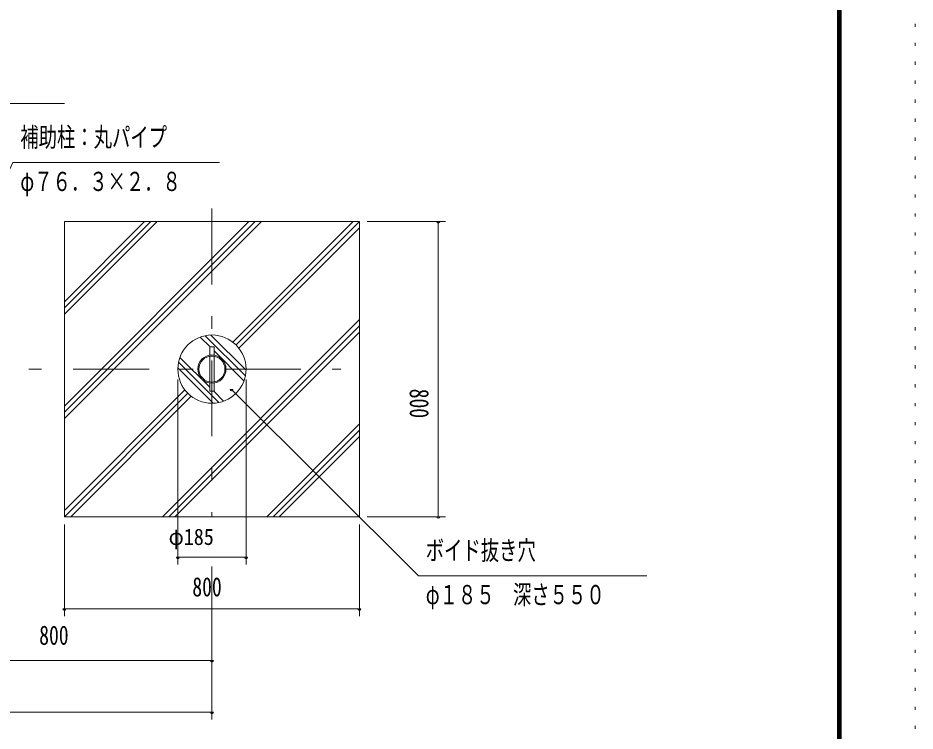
# Model space of a CAD drawing. Units: millimetres, scale not verified. Extents: x -37128 to 37128, y -29862 to 29862.
# Drawn here: x 28611 to 37128, y 4581 to 11347 of the extents above; entities that cross this region are included whole.
import ezdxf
from ezdxf.enums import TextEntityAlignment as Align

# ---------------------------------------------------------------- set-up
doc = ezdxf.new("R2010")
doc.units = ezdxf.units.MM
doc.header["$LTSCALE"] = 60
for name, pattern in [('USER2', [10, 4, -6]), ('USER3', [24, 12, -5, 2, -5]), ('USER4', [3, 0.5, -2.5])]:
    doc.linetypes.add(name, pattern=pattern)
for name, color, linetype, lineweight in [('0-6_2-0BOLD', 7, 'Continuous', 18), ('0-7_2-1HIDDEN', 3, 'USER2', 18), ('0-8_2-2CENTER', 3, 'USER3', 18), ('0-A_2-5DIM', 3, 'Continuous', 18), ('0-B_2-6HATCH', 2, 'Continuous', 18), ('0-C_F-F', 6, 'Continuous', 18), ('0-D_F-E_J_ADD', 3, 'USER4', 18)]:
    doc.layers.add(name, color=color, linetype=linetype, lineweight=lineweight)
doc.styles.add('ＭＳ ゴシック', font='')
doc.styles.get('ＭＳ ゴシック').set_extended_font_data('MS Gothic')

msp = doc.modelspace()

# ---------------------------------------------------------------- linework, layer by layer
at = {"layer": '0-6_2-0BOLD'}
for p, q in [((30431.95, 7893.29), (30431.95, 8137.15)), ((30473.96, 8137.15), (30473.96, 7893.29)), ((30473.96, 7883.36), (30473.96, 7805.22))]:
    msp.add_line(p, q, dxfattribs=at)
msp.add_lwpolyline([(29052.96, 6615.22), (29052.96, 9415.22), (31852.96, 9415.22), (31852.96, 6615.22)], close=True, dxfattribs=at)
for points in [[(30431.95, 8147.08), (30431.95, 8225.22), (30473.96, 8225.22), (30473.96, 8147.08)], [(30473.96, 7805.22), (30431.95, 7805.22), (30431.95, 7883.36)]]:
    msp.add_lwpolyline(points, dxfattribs=at)
for radius in [323.75, 133.53, 123.72]:
    msp.add_circle((30452.95, 8015.22), radius, dxfattribs=at)
at = {"layer": '0-7_2-1HIDDEN', "linetype": 'USER3'}
msp.add_line((30452.95, 9537.56), (30452.96, 6615.22), dxfattribs=at)
at = {"layer": '0-8_2-2CENTER'}
msp.add_line((21935.9, 8015.22), (31677.95, 8015.22), dxfattribs=at)
at = {"layer": '0-A_2-5DIM'}
for p, q in [((29052.95, 10535.22), (24852.95, 10535.22)), ((32671.79, 9415.22), (31927.96, 9415.22)), ((32587.78, 9415.22), (32615.78, 9415.22)), ((32601.78, 6615.22), (32601.78, 9415.22)), ((30129.2, 6160.22), (30129.2, 7915.62)), ((30776.7, 6160.22), (30776.7, 7915.62)), ((30652.74, 7822.07), (30624.74, 7822.07)), ((32671.79, 6615.22), (31927.96, 6615.22)), ((32587.78, 6615.22), (32615.78, 6615.22)), ((29052.96, 6540.22), (29052.96, 5670.22)), ((31852.96, 5670.22), (31852.96, 6540.22)), ((30143.2, 6230.22), (30115.2, 6230.22)), ((30129.2, 6230.22), (30776.7, 6230.22)), ((30790.7, 6230.22), (30762.7, 6230.22)), ((30452.95, 6142.2), (30452.95, 4690.22)), ((29066.96, 5740.22), (29038.96, 5740.22)), ((29052.96, 5740.22), (31852.96, 5740.22)), ((31866.96, 5740.22), (31838.96, 5740.22)), ((27652.95, 5250.22), (30452.95, 5250.22)), ((30466.95, 5250.22), (30438.95, 5250.22)), ((30452.95, 4760.22), (23452.95, 4760.22)), ((30466.95, 4760.22), (30438.95, 4760.22))]:
    msp.add_line(p, q, dxfattribs=at)
for points in [[(30523.95, 9975.22), (28563.96, 9975.22), (27714.85, 8127.67)], [(30638.74, 7822.07), (32412.95, 6055.22), (34582.95, 6055.22)]]:
    msp.add_lwpolyline(points, dxfattribs=at)
for centre in [(32601.78, 9415.22), (30638.74, 7822.07), (32601.78, 6615.22), (30129.2, 6230.22), (30776.7, 6230.22), (29052.96, 5740.22), (31852.96, 5740.22), (30452.95, 5250.22), (30452.95, 4760.22)]:
    msp.add_arc(centre, 14, 180, 0, dxfattribs=at)
at = {"layer": '0-B_2-6HATCH'}
for p, q in [((29052.96, 7545.79), (30922.4, 9415.22)), ((30863, 9415.22), (29052.96, 7605.18)), ((29052.96, 7664.58), (30803.6, 9415.22)), ((29052.96, 8535.73), (29932.45, 9415.22)), ((29873.04, 9415.22), (29052.96, 8595.12)), ((29052.96, 8654.57), (29813.7, 9415.22)), ((30650.24, 8271.91), (31793.55, 9415.22)), ((31852.95, 9415.22), (30681.87, 8244.15)), ((30681.87, 8244.15), (31852.95, 9415.22)), ((30709.64, 8212.51), (31852.96, 9355.83)), ((31852.96, 8484.68), (29983.5, 6615.22)), ((30042.9, 6615.22), (31852.96, 8425.28)), ((31852.96, 8365.89), (30102.3, 6615.22)), ((30342.07, 8319.39), (30436.24, 8225.22)), ((30770.19, 7950.66), (30388.39, 8332.47)), ((30441.48, 8338.77), (30776.5, 8003.76)), ((30473.96, 8187.5), (30757.12, 7904.34)), ((30431.94, 7842.94), (30148.78, 8126.1)), ((30464.42, 7691.67), (30129.4, 8026.68)), ((30135.7, 8079.79), (30517.51, 7697.97)), ((30196.26, 7817.92), (29052.96, 6674.63)), ((29052.96, 6615.22), (30224.02, 7786.29)), ((30255.66, 7758.53), (29112.35, 6615.22)), ((30563.83, 7711.05), (30469.66, 7805.22)), ((30973.46, 6615.22), (31852.96, 7494.74)), ((31852.96, 7435.36), (31032.89, 6615.22)), ((31092.26, 6615.22), (31852.96, 7375.95))]:
    msp.add_line(p, q, dxfattribs=at)
at = {"layer": '0-C_F-F', "color": 5}
for points in [[(36428.07, 1162.32), (36428.07, 29302.32), (-3751.93, 29302.32), (-3751.93, 1162.32)], [(36424.56, 1165.82), (-3748.43, 1165.82), (-3748.43, 29298.82), (36424.56, 29298.82)], [(36421.07, 1169.32), (36421.07, 29295.32), (-3744.93, 29295.32), (-3744.93, 1169.32)], [(36417.57, 1172.82), (36417.57, 29291.82), (-3741.43, 29291.82), (-3741.43, 1172.82)], [(36414.07, 1176.32), (36414.07, 29288.31), (-3737.93, 29288.31), (-3737.93, 1176.32)], [(36410.57, 1179.82), (36410.57, 29284.82), (-3734.43, 29284.82), (-3734.43, 1179.82)], [(36407.06, 1183.32), (-3730.93, 1183.32), (-3730.93, 29281.32), (36407.06, 29281.32)], [(36403.57, 1186.82), (-3727.43, 1186.82), (-3727.43, 29277.82), (36403.57, 29277.82)], [(36400.07, 1190.32), (36400.07, 29274.32), (-3723.93, 29274.32), (-3723.93, 1190.32)], [(36396.57, 1193.82), (-3720.43, 1193.82), (-3720.43, 29270.82), (36396.57, 29270.82)], [(36393.07, 1197.32), (36393.07, 29267.32), (-3716.93, 29267.32), (-3716.93, 1197.32)]]:
    msp.add_lwpolyline(points, close=True, dxfattribs=at)
at = {"layer": '0-D_F-E_J_ADD', "color": 5}
msp.add_lwpolyline([(37128.07, 462.32), (37128.07, 29862.32), (-4451.93, 29862.32), (-4451.93, 462.32)], close=True, dxfattribs=at)

# ---------------------------------------------------------------- texts
at = {"layer": '0-A_2-5DIM', "color": 7, "style": 'ＭＳ ゴシック'}
for s, height, width, p in [('補助柱：丸パイプ', 182.3, 0.7, (28633.96, 10070.09)), ('φ７６．３×２．８', 182.3, 0.7, (28633.95, 9650.09)), ('φ185', 155, 0.9, (30041.7, 6300.22)), ('ボイド抜き穴', 182.3, 0.7, (32482.95, 6150.09)), ('800', 182.3, 0.75, (30266.96, 5804.04)), ('φ１８５\u3000深さ５５０', 182.3, 0.7, (32482.95, 5730.09)), ('800', 182.3, 0.75, (28813.2, 5345.09))]:
    msp.add_text(s, height=height, dxfattribs=dict(at, width=width)).set_placement(p, align=Align.BOTTOM_LEFT)
at = {"layer": '0-A_2-5DIM', "color": 7, "style": 'ＭＳ ゴシック', "width": 0.75}
msp.add_text('800', height=182.3, rotation=270, dxfattribs=at).set_placement((32276.33, 7829.22), align=Align.BOTTOM_LEFT)

doc.saveas('drawing.dxf')
